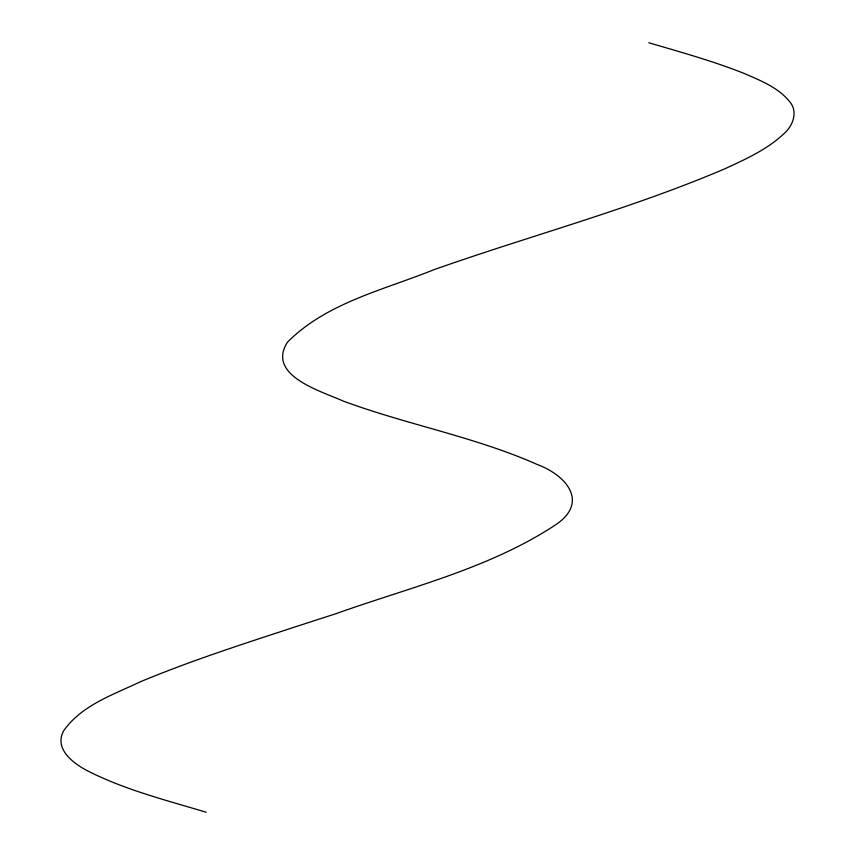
<?xml version="1.0" encoding="UTF-8"?>
<svg xmlns="http://www.w3.org/2000/svg" width="855" height="855" viewBox="0 0 855 855"><rect width="100%" height="100%" fill="white"/><g stroke="black" fill="none" stroke-linecap="round" stroke-linejoin="round"><path stroke-width="1.28" d="M648.795 42.75C681.221 52.294 713.914 61.282 745.314 73.925C761.345 80.958 778.862 87.894 789.999 102.076C798.324 112.187 792.649 126.39 783.682 133.946C766.785 149.711 745.336 159.351 724.58 168.916C630.178 209.133 530.72 235.531 434.094 269.635C384.034 289.877 326.492 302.745 287.419 342.235C266.076 375.687 321.758 391.259 343.015 400.995C406.927 424.679 474.814 436.787 537.261 464.489C567.741 475.893 589.672 503.627 553.719 526.06C487.778 568.917 409.609 587.396 336.314 613.569L297.38 626.181C244.733 643.441 191.851 660.327 140.669 681.649C113.491 694.613 81.556 705.14 63.633 730.875C53.106 750.198 76.106 765.46 91.025 772.589C127.587 790.554 167.366 800.537 206.205 812.25"/></g></svg>
